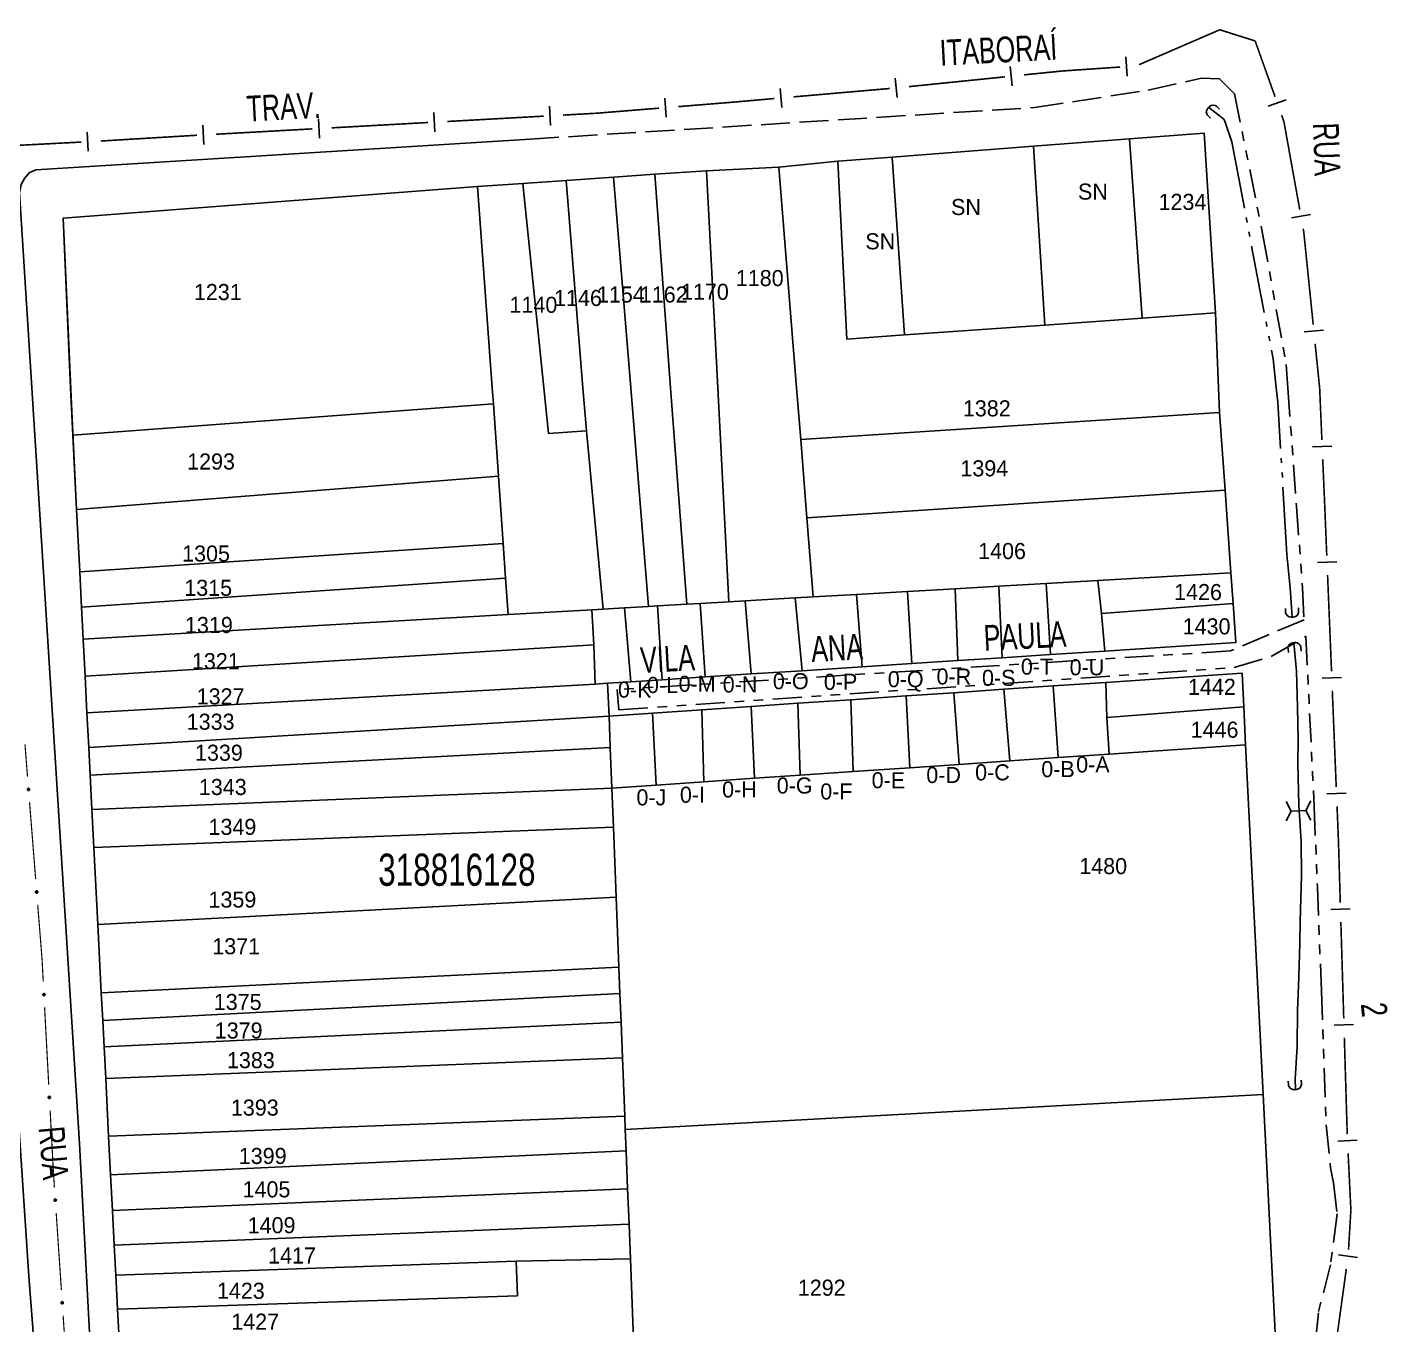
# Model space of a CAD drawing. Extents: x 201225 to 202591, y 4854937 to 4856079.
# Drawn here: x 202338.8 to 202550.4, y 4855877.3 to 4856079.1 of the extents above; entities that cross this region are included whole.
import ezdxf
from ezdxf.enums import TextEntityAlignment as Align

# ---------------------------------------------------------------- set-up
doc = ezdxf.new("R2010")
doc.units = 0
doc.header["$LTSCALE"] = 1.5
doc.header["$MEASUREMENT"] = 0
for name, pattern in [('TRACO_05', [11, 7, -1, 0.5, -1, 0.5, -1]), ('TRACO_11', [8, 3, -1, 3, -1]), ('TRACO_25', [8, 3, -1, 1, -1, 1, -1])]:
    doc.linetypes.add(name, pattern=pattern)
for name, color, linetype in [('CD_MALHA_LOTES', 7, 'CONTINUOUS'), ('CD_TXT_QUADRA', 2, 'CONTINUOUS'), ('HD-VALAS-DRENOS', 170, 'CONTINUOUS'), ('LM-LIM-SETORES-BAIRROS', 250, 'CONTINUOUS'), ('RU-QUADRA', 210, 'CONTINUOUS'), ('SV-BUEIRO-VALA', 7, 'CONTINUOUS'), ('SV-EIXO-RUA-N-PAV', 6, 'CONTINUOUS'), ('SV-EIXO-RUA-PAV', 20, 'CONTINUOUS'), ('SV-ESTIVAS', 7, 'CONTINUOUS'), ('SV-RUA-NAO-PAV', 7, 'CONTINUOUS'), ('SV-RUA-PAVIM', 7, 'CONTINUOUS'), ('SV-TXT-RUA-N-PAV', 7, 'CONTINUOUS'), ('SV-TXT-RUA-PAV', 7, 'CONTINUOUS'), ('Th_NmrPort', 7, 'CONTINUOUS')]:
    doc.layers.add(name, color=color, linetype=linetype)
doc.styles.add('ARIAL', font='ARIAL.SHX')

# ---------------------------------------------------------------- blocks, each defined once
blk = doc.blocks.new('COD045', base_point=(202327.41, 4856051.68))
at = {"layer": 'SV-ESTIVAS'}
blk.add_lwpolyline([(202328.158538, 4856050.182924), (202327.41, 4856051.68), (202328.158538, 4856053.182924)], dxfattribs=at)
blk = doc.blocks.new('COD120', base_point=(202325.86, 4856054.02))
at = {"layer": 'SV-BUEIRO-VALA'}
blk.add_lwpolyline([(202324.86, 4856052.62), (202324.86, 4856053.203333), (202324.86, 4856053.290833), (202324.943333, 4856053.524167), (202325.11, 4856053.786667), (202325.36, 4856053.9325), (202325.693333, 4856054.02), (202326.026667, 4856054.02), (202326.36, 4856053.9325), (202326.61, 4856053.786667), (202326.776667, 4856053.524167), (202326.86, 4856053.290833), (202326.86, 4856053.203333), (202326.86, 4856052.62)], dxfattribs=at)

msp = doc.modelspace()

# ---------------------------------------------------------------- linework, layer by layer
at = {"layer": 'CD_MALHA_LOTES', "linetype": 'Continuous', "flags": 128}
for points in [[(202510.24, 4856061.73), (202521.83, 4856062.61), (202523.6, 4856034.68)], [(202473.33, 4856058.91), (202495.29, 4856060.58)], [(202495.29, 4856060.58), (202510.24, 4856061.73)], [(202497.07, 4856032.79), (202495.29, 4856060.58)], [(202512.22, 4856033.87), (202510.24, 4856061.73)], [(202455.69, 4856057.33), (202464.86, 4856058.26)], [(202464.86, 4856058.26), (202473.33, 4856058.91)], [(202475.25, 4856031.25), (202466.27, 4856030.61), (202464.86, 4856058.26)], [(202475.25, 4856031.25), (202473.33, 4856058.91)], [(202422.6, 4856055.27), (202429.98, 4856055.79)], [(202429.98, 4856055.79), (202436.39, 4856056.23)], [(202432.66, 4856023.04), (202429.98, 4856055.79)], [(202436.39, 4856056.23), (202444.46, 4856056.79)], [(202438.86, 4856023.04), (202436.39, 4856056.23)], [(202444.46, 4856056.79), (202455.69, 4856057.33)], [(202446.2, 4856023.04), (202444.46, 4856056.79)], [(202458.45, 4856023.04), (202455.69, 4856057.33)], [(202408.85, 4856054.32), (202344.42, 4856049.42)], [(202408.85, 4856054.32), (202415.9, 4856054.81)], [(202411.12, 4856023.04), (202408.85, 4856054.32)], [(202415.9, 4856054.81), (202422.6, 4856055.27)], [(202419.14, 4856023.04), (202415.9, 4856054.81)], [(202425.24, 4856023.04), (202422.6, 4856055.27)], [(202344.42, 4856049.42), (202345.56, 4856023.04)], [(202523.6, 4856034.68), (202512.22, 4856033.87)], [(202523.6, 4856034.68), (202524.09, 4856023.04)], [(202497.07, 4856032.79), (202475.25, 4856031.25)], [(202512.22, 4856033.87), (202497.07, 4856032.79)], [(202345.56, 4856023.04), (202345.88, 4856015.67)], [(202411.3, 4856020.55), (202411.12, 4856023.04)], [(202419.86, 4856015.93), (202419.14, 4856023.04)], [(202425.79, 4856016.32), (202425.24, 4856023.04)], [(202435.44, 4855989.03), (202432.66, 4856023.04)], [(202441.37, 4855989.38), (202438.86, 4856023.04)], [(202447.92, 4855989.75), (202446.2, 4856023.04)], [(202459.1, 4856015.01), (202458.45, 4856023.04)], [(202524.09, 4856023.04), (202524.25, 4856019.19)], [(202345.88, 4856015.67), (202411.3, 4856020.55)], [(202412.09, 4856009.3), (202411.3, 4856020.55)], [(202459.1, 4856015.01), (202524.25, 4856019.19)], [(202524.25, 4856019.19), (202525.1, 4856007.09)], [(202346.47, 4856004.13), (202345.88, 4856015.67)], [(202425.79, 4856016.32), (202419.86, 4856015.93)], [(202428.36, 4855988.62), (202425.79, 4856016.32)], [(202460.07, 4856002.81), (202459.1, 4856015.01)], [(202346.47, 4856004.13), (202412.09, 4856009.3)], [(202412.83, 4855998.83), (202412.09, 4856009.3)], [(202460.07, 4856002.81), (202525.1, 4856007.09)], [(202525.1, 4856007.09), (202526.01, 4855994.26)], [(202346.97, 4855994.44), (202346.47, 4856004.13)], [(202461.05, 4855990.51), (202460.07, 4856002.81)], [(202346.97, 4855994.44), (202412.83, 4855998.83)], [(202413.21, 4855993.44), (202412.83, 4855998.83)], [(202347.25, 4855988.94), (202346.97, 4855994.44)], [(202505.32, 4855993.07), (202526.01, 4855994.26)], [(202526.01, 4855994.26), (202526.34, 4855989.51)], [(202347.25, 4855988.94), (202413.21, 4855993.44)], [(202413.61, 4855987.77), (202413.21, 4855993.44)], [(202483.11, 4855991.79), (202489.92, 4855992.18)], [(202489.92, 4855992.18), (202497.29, 4855992.61)], [(202490.43, 4855981.06), (202489.92, 4855992.18)], [(202497.29, 4855992.61), (202505.32, 4855993.07)], [(202497.93, 4855981.54), (202497.29, 4855992.61)], [(202505.85, 4855987.94), (202505.32, 4855993.07)], [(202450.45, 4855989.9), (202447.92, 4855989.75)], [(202450.45, 4855989.9), (202458.26, 4855990.35)], [(202451.4, 4855978.53), (202450.45, 4855989.9)], [(202458.26, 4855990.35), (202461.05, 4855990.51)], [(202459.34, 4855979.04), (202458.26, 4855990.35)], [(202467.76, 4855990.9), (202461.05, 4855990.51)], [(202467.76, 4855990.9), (202475.69, 4855991.36)], [(202468.63, 4855979.64), (202467.76, 4855990.9)], [(202475.69, 4855991.36), (202483.11, 4855991.79)], [(202476.39, 4855980.15), (202475.69, 4855991.36)], [(202483.54, 4855980.61), (202483.11, 4855991.79)], [(202347.5, 4855983.95), (202347.25, 4855988.94)], [(202347.5, 4855983.95), (202413.61, 4855987.77)], [(202426.61, 4855988.52), (202413.61, 4855987.77)], [(202426.61, 4855988.52), (202428.36, 4855988.62)], [(202426.95, 4855983.06), (202426.61, 4855988.52)], [(202428.36, 4855988.62), (202431.71, 4855988.82)], [(202431.71, 4855988.82), (202435.44, 4855989.03)], [(202432.66, 4855977.32), (202431.71, 4855988.82)], [(202435.44, 4855989.03), (202436.84, 4855989.11)], [(202436.84, 4855989.11), (202441.37, 4855989.38)], [(202437.54, 4855977.63), (202436.84, 4855989.11)], [(202441.37, 4855989.38), (202443.45, 4855989.5)], [(202443.45, 4855989.5), (202447.92, 4855989.75)], [(202444.25, 4855978.07), (202443.45, 4855989.5)], [(202505.85, 4855987.94), (202526.34, 4855989.51)], [(202506.37, 4855982.09), (202505.85, 4855987.94)], [(202526.34, 4855989.51), (202526.77, 4855983.41)], [(202347.8, 4855978.18), (202347.5, 4855983.95)], [(202347.8, 4855978.18), (202426.95, 4855983.06)], [(202427.12, 4855976.96), (202426.95, 4855983.06)], [(202497.93, 4855981.54), (202490.43, 4855981.06)], [(202506.37, 4855982.09), (202497.93, 4855981.54)], [(202526.77, 4855983.41), (202506.37, 4855982.09)], [(202468.63, 4855979.64), (202459.34, 4855979.04)], [(202476.39, 4855980.15), (202468.63, 4855979.64)], [(202483.54, 4855980.61), (202476.39, 4855980.15)], [(202490.43, 4855981.06), (202483.54, 4855980.61)], [(202348.09, 4855972.51), (202347.8, 4855978.18)], [(202432.66, 4855977.32), (202429.04, 4855977.08)], [(202437.54, 4855977.63), (202432.66, 4855977.32)], [(202444.25, 4855978.07), (202437.54, 4855977.63)], [(202451.4, 4855978.53), (202444.25, 4855978.07)], [(202459.34, 4855979.04), (202451.4, 4855978.53)], [(202498.35, 4855976.67), (202506.54, 4855977.22)], [(202506.54, 4855977.22), (202527.73, 4855978.66)], [(202506.72, 4855971.77), (202506.54, 4855977.22)], [(202527.73, 4855978.66), (202527.99, 4855973.44)], [(202348.09, 4855972.51), (202427.12, 4855976.96)], [(202429.04, 4855977.08), (202427.12, 4855976.96)], [(202429.04, 4855977.08), (202429.3, 4855971.99)], [(202466.87, 4855974.53), (202475.5, 4855975.12)], [(202475.5, 4855975.12), (202482.92, 4855975.62)], [(202476.08, 4855963.95), (202475.5, 4855975.12)], [(202482.92, 4855975.62), (202490.67, 4855976.15)], [(202483.75, 4855964.48), (202482.92, 4855975.62)], [(202490.67, 4855976.15), (202498.35, 4855976.67)], [(202491.6, 4855965.01), (202490.67, 4855976.15)], [(202499.14, 4855965.53), (202498.35, 4855976.67)], [(202436.05, 4855972.45), (202443.71, 4855972.96)], [(202443.71, 4855972.96), (202451.39, 4855973.49)], [(202444.04, 4855961.77), (202443.71, 4855972.96)], [(202451.39, 4855973.49), (202458.64, 4855973.98)], [(202451.89, 4855962.31), (202451.39, 4855973.49)], [(202458.64, 4855973.98), (202466.87, 4855974.53)], [(202459.03, 4855962.79), (202458.64, 4855973.98)], [(202467.28, 4855963.35), (202466.87, 4855974.53)], [(202506.72, 4855971.77), (202527.99, 4855973.44)], [(202527.99, 4855973.44), (202528.29, 4855967.51)], [(202348.37, 4855967.11), (202348.09, 4855972.51)], [(202348.37, 4855967.11), (202429.3, 4855971.99)], [(202429.3, 4855971.99), (202436.05, 4855972.45)], [(202429.49, 4855967.11), (202429.3, 4855971.99)], [(202436.63, 4855961.27), (202436.05, 4855972.45)], [(202507.07, 4855966.07), (202506.72, 4855971.77)], [(202348.59, 4855962.79), (202348.37, 4855967.11)], [(202348.59, 4855962.79), (202429.49, 4855967.11)], [(202429.74, 4855960.8), (202429.49, 4855967.11)], [(202528.29, 4855967.51), (202507.07, 4855966.07)], [(202528.29, 4855967.51), (202531.02, 4855913.17)], [(202483.75, 4855964.48), (202476.08, 4855963.95)], [(202491.6, 4855965.01), (202483.75, 4855964.48)], [(202499.14, 4855965.53), (202491.6, 4855965.01)], [(202507.07, 4855966.07), (202499.14, 4855965.53)], [(202348.86, 4855957.47), (202348.59, 4855962.79)], [(202459.03, 4855962.79), (202451.89, 4855962.31)], [(202467.28, 4855963.35), (202459.03, 4855962.79)], [(202476.08, 4855963.95), (202467.28, 4855963.35)], [(202348.86, 4855957.47), (202429.74, 4855960.8)], [(202429.74, 4855960.8), (202436.63, 4855961.27)], [(202429.98, 4855954.69), (202429.74, 4855960.8)], [(202444.04, 4855961.77), (202436.63, 4855961.27)], [(202451.89, 4855962.31), (202444.04, 4855961.77)], [(202349.17, 4855951.55), (202348.86, 4855957.47)], [(202349.17, 4855951.55), (202429.98, 4855954.69)], [(202430.41, 4855943.83), (202429.98, 4855954.69)], [(202349.78, 4855939.57), (202349.17, 4855951.55)], [(202349.78, 4855939.57), (202430.41, 4855943.83)], [(202430.83, 4855932.94), (202430.41, 4855943.83)], [(202350.33, 4855928.93), (202349.78, 4855939.57)], [(202350.33, 4855928.93), (202430.83, 4855932.94)], [(202430.99, 4855928.83), (202430.83, 4855932.94)], [(202350.55, 4855924.66), (202350.33, 4855928.93)], [(202350.55, 4855924.66), (202430.99, 4855928.83)], [(202431.17, 4855924.4), (202430.99, 4855928.83)], [(202350.76, 4855920.56), (202350.55, 4855924.66)], [(202350.76, 4855920.56), (202431.17, 4855924.4)], [(202431.38, 4855918.85), (202431.17, 4855924.4)], [(202351.01, 4855915.64), (202350.76, 4855920.56)], [(202351.01, 4855915.64), (202431.38, 4855918.85)], [(202431.74, 4855909.78), (202431.38, 4855918.85)], [(202351.47, 4855906.65), (202351.01, 4855915.64)], [(202431.82, 4855907.69), (202531.02, 4855913.17)], [(202531.02, 4855913.17), (202533.96, 4855854.55), (202528.12, 4855847.67), (202434.79, 4855843.13), (202433.05, 4855876.39)], [(202351.47, 4855906.65), (202431.74, 4855909.78)], [(202431.82, 4855907.69), (202431.74, 4855909.78)], [(202431.95, 4855904.37), (202431.82, 4855907.69)], [(202351.78, 4855900.63), (202351.47, 4855906.65)], [(202351.78, 4855900.63), (202431.95, 4855904.37)], [(202432.18, 4855898.49), (202431.95, 4855904.37)], [(202352.07, 4855895.1), (202351.78, 4855900.63)], [(202352.07, 4855895.1), (202432.18, 4855898.49)], [(202432.4, 4855893), (202432.18, 4855898.49)], [(202352.34, 4855889.7), (202352.07, 4855895.1)], [(202352.34, 4855889.7), (202432.4, 4855893)], [(202432.61, 4855887.59), (202432.4, 4855893)], [(202352.58, 4855885.08), (202352.34, 4855889.7)], [(202352.58, 4855885.08), (202414.87, 4855887.25)], [(202414.87, 4855887.25), (202432.61, 4855887.59)], [(202415.05, 4855881.84), (202414.87, 4855887.25)], [(202433.05, 4855876.39), (202432.61, 4855887.59)], [(202352.86, 4855879.75), (202352.58, 4855885.08)], [(202352.86, 4855879.75), (202415.05, 4855881.84)], [(202353.19, 4855873.26), (202352.86, 4855879.75)]]:
    msp.add_lwpolyline(points, dxfattribs=at)
at = {"layer": 'HD-VALAS-DRENOS', "linetype": 'TRACO_05'}
for points in [[(202522.57, 4856066.61, 11.73), (202524.88, 4856064.81, 11.48), (202525.04, 4856064.49, 11.49), (202526.14, 4856061.28, 11.2), (202532.57, 4856027.51, 11.02), (202533.06, 4856023.04, 11.02)], [(202535.54, 4855987.36, 10.96), (202535.22, 4855991.91, 11.14), (202534.72, 4855997.12, 11.02), (202533.3, 4856020.81, 11.02), (202533.06, 4856023.04, 11.02)], [(202535.79, 4855983.39, 10.89), (202536.21, 4855978.96, 10.85), (202536.37, 4855973.37, 10.5), (202536.46, 4855968.32, 10.08), (202536.43, 4855964.61, 9.7), (202536.57, 4855958.12, 9.67), (202536.93, 4855952.47, 9.38), (202536.96, 4855947.25, 9), (202536.78, 4855940.05, 8.45), (202536.71, 4855936.71, 8.09), (202536.59, 4855931.43, 7.5), (202536.34, 4855926.19, 7.35), (202536.32, 4855920.62, 6.8), (202536, 4855915.53, 6.67), (202536.02, 4855913.9, 6.71)]]:
    msp.add_polyline3d(points, dxfattribs=at)
at = {"layer": 'LM-LIM-SETORES-BAIRROS', "const_width": 0.25}
for points in [[(202523.67, 4856078.44), (202524.27, 4856078.7)], [(202524.27, 4856078.7), (202529.04, 4856077.19)], [(202511.74, 4856073.28), (202523.67, 4856078.44)], [(202529.04, 4856077.19), (202529.77, 4856076.96)], [(202529.77, 4856076.96), (202532.87, 4856068.27)], [(202498.81, 4856072.19), (202499.78, 4856072.29)], [(202499.78, 4856072.29), (202508.78, 4856072.91)], [(202475.93, 4856069.86), (202490.85, 4856071.38)], [(202493.83, 4856071.69), (202498.81, 4856072.19)], [(202448.64, 4856067.45), (202455.01, 4856068.01)], [(202458, 4856068.27), (202472.94, 4856069.57)], [(202427.18, 4856065.71), (202437.07, 4856066.51)], [(202440.06, 4856066.75), (202448.04, 4856067.4)], [(202448.04, 4856067.4), (202448.64, 4856067.45)], [(202386.17, 4856063.45), (202401.14, 4856064.28)], [(202404.14, 4856064.44), (202419.12, 4856065.27)], [(202422.11, 4856065.43), (202427.1, 4856065.71)], [(202427.1, 4856065.71), (202427.18, 4856065.71)], [(202533.88, 4856065.44), (202534.22, 4856064.5)], [(202534.22, 4856064.5), (202534.24, 4856064.43)], [(202534.24, 4856064.43), (202536.71, 4856050.72)], [(202350.22, 4856061.4), (202365.2, 4856062.3)], [(202368.19, 4856062.46), (202383.17, 4856063.29)], [(202332.25, 4856060.46), (202347.23, 4856061.24)], [(202537.24, 4856047.77), (202537.33, 4856047.27)], [(202537.33, 4856047.27), (202538.8, 4856032.85)], [(202539.1, 4856029.87), (202539.71, 4856023.9)], [(202539.71, 4856023.9), (202539.8, 4856023.04)], [(202539.8, 4856023.04), (202540.15, 4856014.91)], [(202540.28, 4856011.91), (202540.54, 4856005.92)], [(202540.54, 4856005.92), (202540.55, 4856005.7)], [(202540.55, 4856005.7), (202540.91, 4855996.93)], [(202541.03, 4855993.93), (202541.05, 4855993.5)], [(202541.05, 4855993.5), (202541.65, 4855978.94)], [(202541.77, 4855975.94), (202542.38, 4855960.96)], [(202542.51, 4855957.96), (202542.71, 4855952.96)], [(202542.71, 4855952.96), (202542.72, 4855952.79)], [(202542.72, 4855952.79), (202543.01, 4855942.97)], [(202543.1, 4855939.97), (202543.55, 4855924.98)], [(202543.64, 4855921.98), (202544.09, 4855906.98)], [(202544.23, 4855903.99), (202544.62, 4855896)], [(202544.66, 4855895.16), (202544.29, 4855889.01)], [(202544.62, 4855896), (202544.66, 4855895.16)], [(202543.95, 4855886.03), (202542.58, 4855876.12)]]:
    msp.add_lwpolyline(points, dxfattribs=at)
at = {"layer": 'LM-LIM-SETORES-BAIRROS'}
for points in [[(202509.88, 4856071.48), (202509.68, 4856074.47)], [(202492, 4856069.99), (202491.69, 4856072.98)], [(202474.09, 4856068.17), (202473.79, 4856071.15)], [(202456.14, 4856066.6), (202455.88, 4856069.59)], [(202420.2, 4856063.82), (202420.03, 4856066.82)], [(202438.19, 4856065.1), (202437.95, 4856068.09)], [(202531.79, 4856066.82), (202534.62, 4856067.83)], [(202384.25, 4856061.84), (202384.09, 4856064.84)], [(202402.22, 4856062.83), (202402.06, 4856065.83)], [(202348.31, 4856059.8), (202348.15, 4856062.79)], [(202366.28, 4856060.85), (202366.11, 4856063.85)], [(202535.41, 4856049.47), (202538.36, 4856050)], [(202537.41, 4856031.71), (202540.39, 4856032.01)], [(202538.7, 4856013.85), (202541.69, 4856013.98)], [(202539.45, 4855995.87), (202542.45, 4855995.99)], [(202540.19, 4855977.88), (202543.19, 4855978)], [(202540.93, 4855959.9), (202543.92, 4855960.02)], [(202541.54, 4855941.92), (202544.54, 4855942.01)], [(202542.08, 4855923.93), (202545.08, 4855924.02)], [(202542.64, 4855905.91), (202545.63, 4855906.06)], [(202542.74, 4855888.22), (202545.71, 4855887.81)]]:
    msp.add_lwpolyline(points, dxfattribs=at)
at = {"layer": 'RU-QUADRA', "linetype": 'Continuous', "flags": 128}
for points in [[(202524.09, 4856023.04), (202523.6, 4856034.68), (202521.83, 4856062.61), (202510.24, 4856061.73), (202495.29, 4856060.58), (202473.33, 4856058.91), (202464.86, 4856058.26), (202455.69, 4856057.33), (202444.46, 4856056.79), (202436.39, 4856056.23), (202429.98, 4856055.79), (202422.6, 4856055.27), (202415.9, 4856054.81), (202408.85, 4856054.32), (202344.42, 4856049.42), (202345.72, 4856019.36), (202346.47, 4856004.13), (202346.97, 4855994.44), (202347.25, 4855988.94), (202347.5, 4855983.95), (202347.8, 4855978.18), (202348.09, 4855972.51), (202348.37, 4855967.11), (202348.59, 4855962.79), (202348.86, 4855957.47), (202349.17, 4855951.55), (202349.78, 4855939.57), (202350.33, 4855928.93), (202350.55, 4855924.66), (202350.76, 4855920.56), (202351.01, 4855915.64), (202351.47, 4855906.65), (202351.78, 4855900.63), (202352.07, 4855895.1), (202352.34, 4855889.7), (202352.58, 4855885.08), (202352.86, 4855879.75), (202353.19, 4855873.26)], [(202524.25, 4856019.19), (202524.09, 4856023.04)], [(202533.96, 4855854.55), (202531.02, 4855913.17), (202528.29, 4855967.51), (202527.99, 4855973.44), (202527.73, 4855978.66), (202506.54, 4855977.22), (202498.35, 4855976.67), (202490.67, 4855976.15), (202482.92, 4855975.62), (202475.5, 4855975.12), (202466.87, 4855974.53), (202458.64, 4855973.98), (202451.39, 4855973.49), (202443.71, 4855972.96), (202436.05, 4855972.45), (202429.3, 4855971.99), (202429.04, 4855977.08), (202432.66, 4855977.32), (202437.54, 4855977.63), (202444.25, 4855978.07), (202451.4, 4855978.53), (202459.34, 4855979.04), (202468.63, 4855979.64), (202476.39, 4855980.15), (202483.54, 4855980.61), (202490.43, 4855981.06), (202497.93, 4855981.54), (202506.37, 4855982.09), (202526.77, 4855983.41), (202526.34, 4855989.51), (202526.01, 4855994.26), (202525.1, 4856007.09), (202524.25, 4856019.19)]]:
    msp.add_lwpolyline(points, dxfattribs=at)
at = {"layer": 'SV-EIXO-RUA-N-PAV', "const_width": 0.18}
msp.add_lwpolyline([(202544.14, 4855905.92), (202544.06, 4855905.91)], dxfattribs=at)
at = {"layer": 'SV-EIXO-RUA-PAV', "const_width": 0.18}
for points in [[(202338.85, 4855962.58), (202338.46, 4855967.57)], [(202340.12, 4855946.63), (202339.17, 4855958.59)], [(202341.11, 4855934.23), (202340.44, 4855942.64)], [(202341.14, 4855933.67), (202341.11, 4855934.23)], [(202341.3, 4855930.68), (202341.14, 4855933.67)], [(202342.15, 4855914.7), (202341.51, 4855926.68)], [(202342.9, 4855900.7), (202342.37, 4855910.7)], [(202342.97, 4855899.72), (202342.9, 4855900.7)], [(202343.03, 4855898.72), (202342.97, 4855899.72)], [(202344.12, 4855882.76), (202343.31, 4855894.73)], [(202345.21, 4855866.8), (202344.39, 4855878.77)]]:
    msp.add_lwpolyline(points, dxfattribs=at)
at = {"layer": 'SV-EIXO-RUA-PAV'}
for points in [[(202338.91, 4855960.44), (202338.88, 4855960.47), (202338.85, 4855960.5), (202338.84, 4855960.54), (202338.83, 4855960.57), (202338.83, 4855960.61), (202338.84, 4855960.64), (202338.86, 4855960.68), (202338.89, 4855960.72), (202338.93, 4855960.74), (202338.96, 4855960.76), (202339, 4855960.76), (202339.03, 4855960.76), (202339.07, 4855960.75), (202339.1, 4855960.73), (202339.14, 4855960.7), (202339.17, 4855960.67), (202339.18, 4855960.63), (202339.18, 4855960.6), (202339.18, 4855960.56), (202339.18, 4855960.53), (202339.16, 4855960.49), (202339.13, 4855960.45), (202339.09, 4855960.43), (202339.06, 4855960.41), (202339.02, 4855960.41), (202338.99, 4855960.41), (202338.95, 4855960.42), (202338.91, 4855960.44)], [(202340.18, 4855944.49), (202340.15, 4855944.52), (202340.12, 4855944.55), (202340.11, 4855944.59), (202340.1, 4855944.62), (202340.1, 4855944.66), (202340.11, 4855944.69), (202340.13, 4855944.73), (202340.16, 4855944.77), (202340.2, 4855944.79), (202340.23, 4855944.81), (202340.27, 4855944.81), (202340.3, 4855944.81), (202340.34, 4855944.8), (202340.37, 4855944.78), (202340.41, 4855944.75), (202340.44, 4855944.72), (202340.45, 4855944.68), (202340.45, 4855944.65), (202340.45, 4855944.61), (202340.45, 4855944.58), (202340.43, 4855944.54), (202340.4, 4855944.5), (202340.36, 4855944.48), (202340.33, 4855944.47), (202340.29, 4855944.46), (202340.26, 4855944.46), (202340.22, 4855944.47), (202340.18, 4855944.49)], [(202341.3, 4855928.53), (202341.27, 4855928.56), (202341.24, 4855928.6), (202341.23, 4855928.63), (202341.23, 4855928.67), (202341.23, 4855928.7), (202341.24, 4855928.74), (202341.26, 4855928.77), (202341.29, 4855928.81), (202341.32, 4855928.83), (202341.36, 4855928.85), (202341.39, 4855928.85), (202341.43, 4855928.85), (202341.46, 4855928.84), (202341.5, 4855928.82), (202341.54, 4855928.79), (202341.56, 4855928.76), (202341.57, 4855928.72), (202341.58, 4855928.69), (202341.58, 4855928.65), (202341.57, 4855928.61), (202341.55, 4855928.58), (202341.52, 4855928.54), (202341.48, 4855928.52), (202341.45, 4855928.5), (202341.41, 4855928.5), (202341.38, 4855928.5), (202341.34, 4855928.51), (202341.3, 4855928.53)], [(202342.16, 4855912.55), (202342.12, 4855912.58), (202342.1, 4855912.62), (202342.08, 4855912.66), (202342.08, 4855912.69), (202342.08, 4855912.72), (202342.09, 4855912.76), (202342.11, 4855912.8), (202342.14, 4855912.83), (202342.18, 4855912.86), (202342.21, 4855912.87), (202342.25, 4855912.88), (202342.28, 4855912.88), (202342.32, 4855912.86), (202342.36, 4855912.85), (202342.39, 4855912.81), (202342.42, 4855912.78), (202342.43, 4855912.74), (202342.43, 4855912.71), (202342.43, 4855912.67), (202342.42, 4855912.64), (202342.4, 4855912.6), (202342.37, 4855912.56), (202342.34, 4855912.54), (202342.3, 4855912.53), (202342.27, 4855912.52), (202342.23, 4855912.52), (202342.19, 4855912.53), (202342.16, 4855912.55)], [(202343.07, 4855896.58), (202343.03, 4855896.61), (202343.01, 4855896.64), (202342.99, 4855896.68), (202342.99, 4855896.71), (202342.99, 4855896.75), (202343, 4855896.78), (202343.02, 4855896.82), (202343.05, 4855896.86), (202343.09, 4855896.88), (202343.12, 4855896.9), (202343.16, 4855896.9), (202343.19, 4855896.9), (202343.23, 4855896.89), (202343.26, 4855896.87), (202343.3, 4855896.84), (202343.33, 4855896.81), (202343.34, 4855896.77), (202343.34, 4855896.74), (202343.34, 4855896.7), (202343.33, 4855896.67), (202343.32, 4855896.63), (202343.28, 4855896.59), (202343.25, 4855896.57), (202343.21, 4855896.55), (202343.18, 4855896.55), (202343.14, 4855896.55), (202343.11, 4855896.56), (202343.07, 4855896.58)], [(202344.16, 4855880.61), (202344.12, 4855880.65), (202344.09, 4855880.68), (202344.08, 4855880.72), (202344.08, 4855880.75), (202344.08, 4855880.79), (202344.09, 4855880.82), (202344.1, 4855880.86), (202344.14, 4855880.9), (202344.17, 4855880.92), (202344.21, 4855880.93), (202344.24, 4855880.94), (202344.28, 4855880.94), (202344.31, 4855880.93), (202344.35, 4855880.91), (202344.39, 4855880.88), (202344.41, 4855880.84), (202344.42, 4855880.81), (202344.43, 4855880.77), (202344.43, 4855880.74), (202344.42, 4855880.7), (202344.4, 4855880.67), (202344.37, 4855880.63), (202344.34, 4855880.6), (202344.3, 4855880.59), (202344.27, 4855880.59), (202344.23, 4855880.59), (202344.19, 4855880.59), (202344.16, 4855880.61)]]:
    msp.add_lwpolyline(points, close=True, dxfattribs=at)
for points in [[(202338.85, 4855960.5), (202338.83, 4855960.61)], [(202338.88, 4855960.47), (202338.84, 4855960.64)], [(202338.86, 4855960.49), (202338.84, 4855960.62)], [(202338.89, 4855960.45), (202338.85, 4855960.65)], [(202338.91, 4855960.44), (202338.86, 4855960.68)], [(202338.93, 4855960.43), (202338.88, 4855960.69)], [(202338.95, 4855960.42), (202338.89, 4855960.72)], [(202338.97, 4855960.42), (202338.91, 4855960.72)], [(202338.99, 4855960.41), (202338.93, 4855960.74)], [(202339, 4855960.41), (202338.94, 4855960.74)], [(202339.02, 4855960.41), (202338.96, 4855960.76)], [(202339.04, 4855960.41), (202338.98, 4855960.76)], [(202339.06, 4855960.41), (202339, 4855960.76)], [(202339.08, 4855960.42), (202339.01, 4855960.76)], [(202339.09, 4855960.43), (202339.03, 4855960.76)], [(202339.11, 4855960.44), (202339.05, 4855960.75)], [(202339.13, 4855960.45), (202339.07, 4855960.75)], [(202339.14, 4855960.47), (202339.09, 4855960.74)], [(202339.16, 4855960.49), (202339.1, 4855960.73)], [(202339.16, 4855960.51), (202339.12, 4855960.71)], [(202339.18, 4855960.53), (202339.14, 4855960.7)], [(202339.18, 4855960.55), (202339.16, 4855960.68)], [(202339.18, 4855960.56), (202339.17, 4855960.67)], [(202340.12, 4855944.55), (202340.1, 4855944.66)], [(202340.15, 4855944.52), (202340.11, 4855944.69)], [(202340.13, 4855944.54), (202340.11, 4855944.67)], [(202340.16, 4855944.5), (202340.12, 4855944.7)], [(202340.18, 4855944.49), (202340.13, 4855944.73)], [(202340.2, 4855944.48), (202340.15, 4855944.75)], [(202340.22, 4855944.47), (202340.16, 4855944.77)], [(202340.24, 4855944.47), (202340.18, 4855944.78)], [(202340.26, 4855944.46), (202340.2, 4855944.79)], [(202340.27, 4855944.46), (202340.21, 4855944.79)], [(202340.29, 4855944.46), (202340.23, 4855944.81)], [(202340.31, 4855944.47), (202340.25, 4855944.81)], [(202340.33, 4855944.47), (202340.27, 4855944.81)], [(202340.35, 4855944.48), (202340.28, 4855944.81)], [(202340.36, 4855944.48), (202340.3, 4855944.81)], [(202340.38, 4855944.49), (202340.32, 4855944.8)], [(202340.4, 4855944.5), (202340.34, 4855944.8)], [(202340.41, 4855944.53), (202340.36, 4855944.79)], [(202340.43, 4855944.54), (202340.37, 4855944.78)], [(202340.43, 4855944.56), (202340.39, 4855944.76)], [(202340.45, 4855944.58), (202340.41, 4855944.75)], [(202340.45, 4855944.6), (202340.42, 4855944.73)], [(202340.45, 4855944.61), (202340.44, 4855944.72)], [(202341.25, 4855928.58), (202341.23, 4855928.71)], [(202341.24, 4855928.6), (202341.23, 4855928.7)], [(202341.27, 4855928.56), (202341.24, 4855928.74)], [(202341.28, 4855928.55), (202341.25, 4855928.75)], [(202341.3, 4855928.53), (202341.26, 4855928.77)], [(202341.32, 4855928.52), (202341.27, 4855928.79)], [(202341.34, 4855928.51), (202341.29, 4855928.81)], [(202341.36, 4855928.51), (202341.31, 4855928.82)], [(202341.38, 4855928.5), (202341.32, 4855928.83)], [(202341.39, 4855928.5), (202341.34, 4855928.84)], [(202341.41, 4855928.5), (202341.36, 4855928.85)], [(202341.43, 4855928.51), (202341.38, 4855928.85)], [(202341.45, 4855928.5), (202341.39, 4855928.85)], [(202341.47, 4855928.51), (202341.41, 4855928.85)], [(202341.48, 4855928.52), (202341.43, 4855928.85)], [(202341.5, 4855928.53), (202341.45, 4855928.84)], [(202341.52, 4855928.54), (202341.46, 4855928.84)], [(202341.53, 4855928.56), (202341.48, 4855928.83)], [(202341.55, 4855928.58), (202341.5, 4855928.82)], [(202341.56, 4855928.6), (202341.52, 4855928.8)], [(202341.57, 4855928.61), (202341.54, 4855928.79)], [(202341.57, 4855928.64), (202341.55, 4855928.77)], [(202341.58, 4855928.65), (202341.56, 4855928.76)], [(202342.1, 4855912.62), (202342.08, 4855912.72)], [(202342.12, 4855912.58), (202342.09, 4855912.76)], [(202342.11, 4855912.6), (202342.09, 4855912.73)], [(202342.14, 4855912.57), (202342.1, 4855912.77)], [(202342.16, 4855912.55), (202342.11, 4855912.8)], [(202342.18, 4855912.54), (202342.13, 4855912.81)], [(202342.19, 4855912.53), (202342.14, 4855912.83)], [(202342.21, 4855912.53), (202342.16, 4855912.84)], [(202342.23, 4855912.52), (202342.18, 4855912.86)], [(202342.25, 4855912.53), (202342.19, 4855912.86)], [(202342.27, 4855912.52), (202342.21, 4855912.87)], [(202342.28, 4855912.53), (202342.23, 4855912.87)], [(202342.3, 4855912.53), (202342.25, 4855912.88)], [(202342.32, 4855912.54), (202342.27, 4855912.87)], [(202342.34, 4855912.54), (202342.28, 4855912.88)], [(202342.35, 4855912.55), (202342.3, 4855912.87)], [(202342.37, 4855912.56), (202342.32, 4855912.86)], [(202342.38, 4855912.59), (202342.34, 4855912.85)], [(202342.4, 4855912.6), (202342.36, 4855912.85)], [(202342.41, 4855912.62), (202342.37, 4855912.82)], [(202342.42, 4855912.64), (202342.39, 4855912.81)], [(202342.43, 4855912.66), (202342.4, 4855912.79)], [(202342.43, 4855912.67), (202342.42, 4855912.78)], [(202343.01, 4855896.64), (202342.99, 4855896.75)], [(202343.03, 4855896.61), (202343, 4855896.78)], [(202343.02, 4855896.63), (202343, 4855896.76)], [(202343.05, 4855896.6), (202343.01, 4855896.8)], [(202343.07, 4855896.58), (202343.02, 4855896.82)], [(202343.09, 4855896.57), (202343.04, 4855896.84)], [(202343.11, 4855896.56), (202343.05, 4855896.86)], [(202343.13, 4855896.56), (202343.07, 4855896.87)], [(202343.14, 4855896.55), (202343.09, 4855896.88)], [(202343.16, 4855896.55), (202343.1, 4855896.88)], [(202343.18, 4855896.55), (202343.12, 4855896.9)], [(202343.2, 4855896.55), (202343.14, 4855896.9)], [(202343.21, 4855896.55), (202343.16, 4855896.9)], [(202343.23, 4855896.56), (202343.17, 4855896.9)], [(202343.25, 4855896.57), (202343.19, 4855896.9)], [(202343.27, 4855896.58), (202343.21, 4855896.89)], [(202343.28, 4855896.59), (202343.23, 4855896.89)], [(202343.3, 4855896.61), (202343.25, 4855896.88)], [(202343.32, 4855896.63), (202343.26, 4855896.87)], [(202343.32, 4855896.65), (202343.28, 4855896.85)], [(202343.33, 4855896.67), (202343.3, 4855896.84)], [(202343.34, 4855896.69), (202343.31, 4855896.82)], [(202343.34, 4855896.7), (202343.33, 4855896.81)], [(202344.09, 4855880.68), (202344.08, 4855880.79)], [(202344.11, 4855880.67), (202344.08, 4855880.79)], [(202344.12, 4855880.65), (202344.09, 4855880.82)], [(202344.16, 4855880.61), (202344.1, 4855880.86)], [(202344.14, 4855880.63), (202344.1, 4855880.83)], [(202344.18, 4855880.61), (202344.12, 4855880.87)], [(202344.19, 4855880.59), (202344.14, 4855880.9)], [(202344.21, 4855880.6), (202344.15, 4855880.9)], [(202344.23, 4855880.59), (202344.17, 4855880.92)], [(202344.25, 4855880.59), (202344.19, 4855880.92)], [(202344.27, 4855880.59), (202344.21, 4855880.93)], [(202344.28, 4855880.59), (202344.23, 4855880.94)], [(202344.3, 4855880.59), (202344.24, 4855880.94)], [(202344.32, 4855880.6), (202344.26, 4855880.94)], [(202344.34, 4855880.6), (202344.28, 4855880.94)], [(202344.35, 4855880.62), (202344.3, 4855880.93)], [(202344.37, 4855880.63), (202344.31, 4855880.93)], [(202344.38, 4855880.65), (202344.33, 4855880.92)], [(202344.4, 4855880.67), (202344.35, 4855880.91)], [(202344.41, 4855880.69), (202344.37, 4855880.89)], [(202344.42, 4855880.7), (202344.39, 4855880.88)], [(202344.42, 4855880.72), (202344.4, 4855880.85)], [(202344.43, 4855880.74), (202344.41, 4855880.84)]]:
    msp.add_lwpolyline(points, dxfattribs=at)
at = {"layer": 'SV-ESTIVAS', "linetype": 'Continuous'}
msp.add_polyline3d([(202537.66, 4855957.31, 10.53), (202535.35, 4855957.21, 10.53)], dxfattribs=at)
at = {"layer": 'SV-RUA-NAO-PAV', "linetype": 'TRACO_25'}
for points in [[(202526.56, 4856068.76, 12.18), (202530.92, 4856047.04, 11.59), (202534.6, 4856026.63, 11.63), (202534.86, 4856023.04, 11.53)], [(202534.86, 4856023.04, 11.53), (202536.19, 4856004.62, 11.53), (202537.16, 4855991.92, 10.97), (202537.38, 4855986.96, 10.97), (202531.95, 4855984.68, 10.97), (202525.95, 4855982.11, 10.97), (202430.54, 4855976.11, 10.97), (202430.83, 4855972.96, 10.97), (202526.53, 4855979.53, 10.97), (202532.24, 4855981.25, 10.97), (202537.67, 4855984.39, 10.97), (202538.94, 4855957.94, 9.46), (202539.46, 4855945.46, 9.46), (202540.07, 4855929.24, 9.46), (202540.8, 4855908.44, 6.76), (202541.49, 4855901.74, 6.38), (202541.95, 4855899.43, 6.12), (202542.54, 4855894.57, 6.12), (202541.49, 4855886.65, 6.13), (202539.6, 4855879.22, 5.95), (202538.89, 4855872.24, 5.84)]]:
    msp.add_polyline3d(points, dxfattribs=at)
at = {"layer": 'SV-RUA-PAVIM', "linetype": 'TRACO_11'}
msp.add_polyline3d([(202417, 4856061.7, 12.67), (202495.46, 4856066.6, 12.85), (202513.11, 4856069.31, 12.85), (202521.45, 4856071.19, 12.85), (202524.24, 4856071.08, 12.77), (202526.56, 4856068.76, 12.15)], dxfattribs=at)
at = {"layer": 'SV-RUA-PAVIM', "linetype": 'Continuous'}
for points in [[(202339.52, 4856023.04, 12.66), (202337.61, 4856053.35, 12.66), (202337.85, 4856054.65, 12.66), (202338.39, 4856055.57, 12.66), (202339.12, 4856056.45, 12.66), (202340.16, 4856056.9, 12.67), (202417, 4856061.7, 12.67)], [(202329.43, 4856023.04, 11.93), (202330.05, 4856011.68, 11.93), (202334.42, 4855953.75, 11.95), (202339.04, 4855884.88, 11.21), (202339.67, 4855876.85, 11.11), (202340.83, 4855856.23, 10.6), (202341.17, 4855837.55, 9.6), (202339.74, 4855832.85, 9.36), (202337.27, 4855830.98, 9.06), (202332.06, 4855830.06, 8.64), (202326.51, 4855829.71, 8.64), (202318.56, 4855829.05, 8.13)], [(202339.52, 4856023.04, 12.66), (202341.58, 4855990.21, 12.66), (202346.94, 4855905.53, 11.72), (202350.61, 4855835.96, 10.11), (202352.41, 4855832.97, 9.94), (202354.3, 4855832.05, 9.86)]]:
    msp.add_polyline3d(points, dxfattribs=at)

# ---------------------------------------------------------------- block references
at = {"layer": 'SV-BUEIRO-VALA'}
for p, rotation in [((202522.53, 4856066.63, 12.08), 45), ((202535.54, 4855987.36, 10.96), 182), ((202535.79, 4855983.39, 10.89), 6), ((202536.02, 4855913.9, 6.71), 184)]:
    msp.add_blockref('COD120', p, dxfattribs=dict(at, rotation=rotation))
at = {"layer": 'SV-ESTIVAS', "rotation": 180}
msp.add_blockref('COD045', (202535.35, 4855957.21, 10.53), dxfattribs=at)
at = {"layer": 'SV-ESTIVAS'}
msp.add_blockref('COD045', (202537.66, 4855957.31, 10.53), dxfattribs=at)

# ---------------------------------------------------------------- texts
at = {"layer": 'CD_TXT_QUADRA', "style": 'ARIAL', "width": 0.7}
msp.add_text('318816128', height=5, dxfattribs=at).set_placement((202393.39, 4855945.6))
at = {"layer": 'SV-TXT-RUA-N-PAV', "style": 'ARIAL', "width": 0.7}
for s, rotation, p in [('RUA', 272, (202538.76, 4856064.18)), ('PAULA', 3, (202487.67, 4855982.11)), ('ANA', 3, (202460.82, 4855980.39)), ('VILA', 3, (202434.25, 4855978.68)), ('2', 276, (202546.2, 4855927.22))]:
    msp.add_text(s, height=4, rotation=rotation, dxfattribs=at).set_placement(p)
at = {"layer": 'SV-TXT-RUA-PAV', "style": 'ARIAL', "width": 0.7}
for s, rotation, p in [('ITABORAÍ', 3, (202480.83, 4856073.11)), ('TRAV.', 3, (202373.02, 4856064.42)), ('RUA', 275, (202340.57, 4855908))]:
    msp.add_text(s, height=4, rotation=rotation, dxfattribs=at).set_placement(p)
at = {"layer": 'Th_NmrPort', "color": 1}
for s, p in [('SN', (202502.22, 4856053.54)), ('SN', (202482.48, 4856051.14)), ('1234', (202514.75, 4856051.94)), ('SN', (202469.15, 4856045.81)), ('1180', (202449.01, 4856040.09)), ('1231', (202364.73, 4856037.92)), ('1154', (202427.41, 4856037.54)), ('1162', (202434.08, 4856037.54)), ('1170', (202440.48, 4856037.96)), ('1140', (202413.81, 4856035.94)), ('1146', (202420.74, 4856037)), ('1382', (202484.32, 4856019.84)), ('1293', (202363.68, 4856011.57)), ('1394', (202483.93, 4856010.51)), ('1305', (202362.9, 4855997.26)), ('1406', (202486.69, 4855997.65)), ('1315', (202363.23, 4855991.93)), ('1426', (202517.17, 4855991.27)), ('1319', (202363.34, 4855986.15)), ('1430', (202518.5, 4855985.94)), ('1321', (202364.42, 4855980.53)), ('0-R', (202480.22, 4855978.14)), ('0-T', (202493.34, 4855979.68)), ('0-U', (202500.92, 4855979.58)), ('0-K', (202430.68, 4855976.1)), ('0-L', (202435.19, 4855976.82)), ('0-M', (202440.11, 4855977.01)), ('0-N', (202446.97, 4855976.91)), ('0-O', (202454.76, 4855977.42)), ('0-P', (202462.7, 4855977.32)), ('0-Q', (202472.64, 4855977.73)), ('0-S', (202487.29, 4855977.94)), ('1442', (202519.33, 4855976.53)), ('1327', (202365.16, 4855975.05)), ('1333', (202363.61, 4855971.11)), ('1446', (202519.74, 4855969.87)), ('1339', (202364.9, 4855966.29)), ('0-C', (202486.22, 4855963.24)), ('0-B', (202496.51, 4855963.74)), ('0-A', (202501.94, 4855964.47)), ('0-G', (202455.37, 4855961.19)), ('0-E', (202470.13, 4855962.01)), ('0-D', (202478.63, 4855962.83)), ('1343', (202365.5, 4855960.96)), ('0-J', (202433.55, 4855959.35)), ('0-I', (202440.31, 4855959.76)), ('0-H', (202446.87, 4855960.58)), ('0-F', (202462.14, 4855960.27)), ('1349', (202367, 4855954.76)), ('1480', (202502.42, 4855948.66)), ('1359', (202367, 4855943.46)), ('1371', (202367.59, 4855936.2)), ('1375', (202367.82, 4855927.54)), ('1379', (202367.97, 4855923.1)), ('1383', (202369.87, 4855918.49)), ('1393', (202370.48, 4855911.11)), ('1399', (202371.71, 4855903.59)), ('1405', (202372.3, 4855898.4)), ('1409', (202373.09, 4855892.82)), ('1417', (202376.27, 4855888.11)), ('1292', (202458.65, 4855883.11)), ('1423', (202368.31, 4855882.63)), ('1427', (202370.54, 4855877.82))]:
    msp.add_text(s, height=2.5, dxfattribs=at).set_placement(p, align=Align.MIDDLE_LEFT)

doc.saveas('drawing.dxf')
